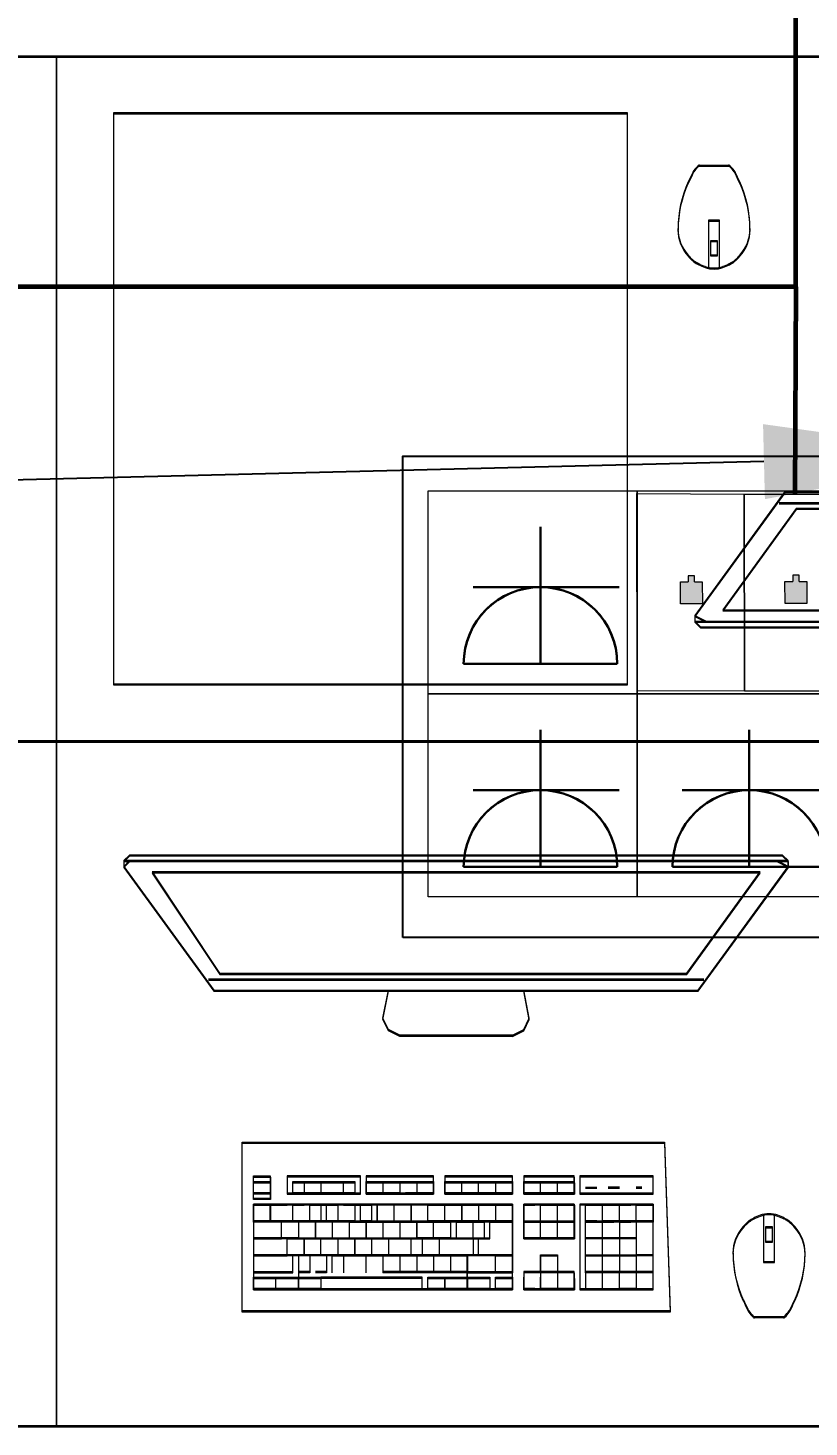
# Model space of a CAD drawing. Header units: millimetres. Extents: x -32 to 417638015, y -35 to 175284279.
# Drawn here: x 416312006 to 416312690, y 175233815 to 175235041 of the extents above; entities that cross this region are included whole.
import ezdxf
from ezdxf import colors
from ezdxf.entities.mleader import LeaderData, LeaderLine
from ezdxf.math import Vec2, Vec3

# ---------------------------------------------------------------- set-up
doc = ezdxf.new("R2010")
doc.units = ezdxf.units.MM
for name, color, linetype, lineweight in [('_ЭМ_В полу', 26, 'Кабель в трубе', 60), ('_ЭМ_ТХобщее_слой', 7, 'Continuous', 30), ('ТХ', 5, 'Continuous', 0), ('ШТРИХОВКА', 252, 'Continuous', 15), ('Электро', 250, 'Continuous', 25), ('ЭОМ_Кабель для СУП', 150, 'Continuous', 9)]:
    doc.layers.add(name, color=color, linetype=linetype, lineweight=lineweight)
for name, color, linetype in [('_ЭМ_Надписи', 7, 'Continuous'), ('PDF _СС_розетки', 7, 'Continuous'), ('ВНУТРЯНКА', 1, 'Continuous'), ('ЭОМ_Лотки рабочие', 5, 'Continuous')]:
    doc.layers.add(name, color=color, linetype=linetype)
doc.layers.add('PDF _ЭОМ _розетки', color=7, linetype='Continuous', true_color=0xeb0000)
doc.styles.add('ELine', font='txt.shx')
doc.styles.add('ЭОМ', font='isocpeur.ttf', dxfattribs={"width": 0.85, "height": 250})
doc.linetypes.add('TRAY', pattern='A,12.119257,["_",ELine,S=4.5,R=90,X=0,Y=-1.555839],0.750382,["_",ELine,S=4.5,R=0,X=0,Y=-0.805849],1.314849,["_",ELine,S=4.5,R=0,X=0,Y=-0.805849],2.250029,["_",ELine,S=4.5,R=90,X=0,Y=-1.555839],13.565483', length=30)
doc.linetypes.add('Кабель в трубе', pattern='A,8,[133,ltypeshp.shx,S=1,R=0,X=10,Y=1.3],-3,[130,ltypeshp.shx,S=1.5,R=-45,X=-1.5,Y=0],8', length=19)

# ---------------------------------------------------------------- blocks, each defined once
blk = doc.blocks.new('ТХ 1 этаж.')
at = {"layer": 'ТХ', "color": 252, "linetype": 'Continuous', "ltscale": 100, "true_color": 0x939598}
for p, q in [((55252.3, 1854.4), (55262.9, 1854.4)), ((55262.9, 1854.4), (55277.7, 1854.4)), ((54975, 1107), (54979.9, 1131.7)), ((55103.2, 1107), (55098.3, 1131.7)), ((54979.9, 1097.1), (54975, 1107)), ((54979.9, 1097.1), (54975, 1107)), ((55098.3, 1097.1), (55103.2, 1107)), ((55098.3, 1097.1), (55103.2, 1107)), ((54989.8, 1092.2), (54979.9, 1097.1)), ((54989.8, 1092.2), (54979.9, 1097.1)), ((55039.1, 1092.2), (54989.8, 1092.2)), ((55039.1, 1092.2), (54989.8, 1092.2)), ((55088.4, 1092.2), (55039.1, 1092.2)), ((55088.4, 1092.2), (55039.1, 1092.2)), ((55088.4, 1092.2), (55098.3, 1097.1)), ((55088.4, 1092.2), (55098.3, 1097.1)), ((55315.3, 845.6), (55300.5, 845.6)), ((55325.9, 845.6), (55315.3, 845.6))]:
    blk.add_line(p, q, dxfattribs=at)
at = {"layer": 'ТХ', "color": 252, "true_color": 0x939598}
for points in [[(54689.1, 1350), (53489.1, 1350), (53489.1, 1950), (54689.1, 1950)], [(55889.1, 1350), (54689.1, 1350), (54689.1, 1950), (55889.1, 1950)], [(55189.1, 1900), (54739.1, 1900), (54739.1, 1400), (55189.1, 1400)], [(55262.3, 1775.5), (55262.3, 1788.4), (55267.7, 1788.4), (55267.7, 1775.5)], [(53489.1, 1350), (54689.1, 1350), (54689.1, 750), (53489.1, 750)], [(54689.1, 1350), (55889.1, 1350), (55889.1, 750), (54689.1, 750)], [(55315.9, 924.6), (55315.9, 911.6), (55310.5, 911.6), (55310.5, 924.6)]]:
    blk.add_lwpolyline(points, close=True, dxfattribs=at)
for points in [[(55269.9, 1764.8), (55269.9, 1806.1), (55260.1, 1806.1), (55260.1, 1764.8)], [(55308.2, 935.2), (55308.2, 894), (55318.1, 894), (55318.1, 935.2)]]:
    blk.add_lwpolyline(points, dxfattribs=at)
at = {"layer": 'ТХ', "color": 252, "linetype": 'Continuous', "ltscale": 100, "true_color": 0x939598}
for points in [[(55741.3, 1568.4), (55539.1, 1568.4), (55341.8, 1568.4), (55332, 1568.4), (55327, 1568.4), (55248.1, 1459.9), (55248.1, 1455), (55253.1, 1450), (55539.1, 1450), (55825.1, 1450), (55830.1, 1455), (55830.1, 1459.9), (55751.2, 1568.4)], [(55539.1, 1464.8), (55805.4, 1464.8), (55746.2, 1553.6), (55539.1, 1553.6), (55336.9, 1553.6), (55272.8, 1464.8)], [(54836.9, 1131.7), (55039.1, 1131.7), (55236.4, 1131.7), (55246.2, 1131.7), (55251.2, 1131.7), (55330.1, 1240.2), (55330.1, 1245.1), (55325.1, 1250), (55039.1, 1250), (54753.1, 1250), (54748.1, 1245.1), (54748.1, 1240.2), (54827, 1131.7)], [(55039.1, 1235.2), (54772.8, 1235.2), (54832, 1146.5), (55039.1, 1146.5), (55241.3, 1146.5), (55305.4, 1235.2)], [(54999.6, 929.5), (54999.6, 944.3)], [(55044, 929.5), (55044, 944.3)], [(54950.3, 899.9), (54950.3, 914.7)]]:
    blk.add_lwpolyline(points, close=True, dxfattribs=at)
for points in [[(55756.1, 1558.5), (55539.1, 1558.5), (55322.1, 1558.5)], [(55248.1, 1459.9), (55258, 1455), (55539.1, 1455), (55825.1, 1455), (55830.1, 1459.9)], [(55248.1, 1455), (55258, 1455), (55539.1, 1455), (55820.2, 1455), (55830.1, 1455)], [(55330.1, 1245.1), (55320.2, 1245.1), (55039.1, 1245.1), (54758, 1245.1), (54748.1, 1245.1)], [(55330.1, 1240.2), (55320.2, 1245.1), (55039.1, 1245.1), (54753.1, 1245.1), (54748.1, 1240.2)], [(54822.1, 1141.5), (55039.1, 1141.5), (55256.1, 1141.5)], [(54851.7, 850.6), (54851.7, 998.5)], [(54851.7, 998.5), (55221.6, 998.5), (55226.5, 850.6)], [(54861.6, 968.9), (54876.4, 968.9)], [(54861.6, 949.2), (54861.6, 968.9)], [(54876.4, 968.9), (54876.4, 949.2)], [(54955.3, 968.9), (54891.2, 968.9)], [(54891.2, 968.9), (54891.2, 954.1)], [(54955.3, 954.1), (54955.3, 968.9)], [(54960.2, 968.9), (54960.2, 954.1)], [(55019.4, 968.9), (54960.2, 968.9)], [(55019.4, 954.1), (55019.4, 968.9)], [(55029.2, 968.9), (55029.2, 954.1)], [(55088.4, 968.9), (55029.2, 968.9)], [(55088.4, 964), (55088.4, 954.1), (55088.4, 968.9)], [(55142.7, 968.9), (55098.3, 968.9)], [(55098.3, 968.9), (55098.3, 954.1)], [(55142.7, 954.1), (55142.7, 968.9)], [(55211.7, 968.9), (55147.6, 968.9)], [(55147.6, 968.9), (55147.6, 954.1)], [(55211.7, 954.1), (55211.7, 968.9)], [(54861.6, 964), (54876.4, 964)], [(54861.6, 954.1), (54861.6, 964)], [(54876.4, 964), (54876.4, 954.1)], [(54896.1, 964), (54950.3, 964)], [(54896.1, 954.1), (54896.1, 964)], [(54905.9, 964), (54905.9, 954.1)], [(54920.7, 964), (54920.7, 954.1)], [(54940.5, 954.1), (54940.5, 964)], [(54950.3, 964), (54950.3, 954.1)], [(54989.8, 964), (54989.8, 954.1), (54960.2, 954.1)], [(54960.2, 964), (54989.8, 964)], [(54960.2, 954.1), (54960.2, 964)], [(54975, 964), (54975, 954.1)], [(54989.8, 964), (55019.4, 964)], [(55004.6, 964), (55004.6, 954.1)], [(55019.4, 964), (55019.4, 954.1)], [(55029.2, 964), (55058.8, 964)], [(55029.2, 954.1), (55029.2, 964)], [(55044, 954.1), (55044, 964)], [(55058.8, 954.1), (55058.8, 964), (55088.4, 964)], [(55073.6, 964), (55073.6, 954.1)], [(55098.3, 954.1), (55098.3, 964)], [(55098.3, 964), (55142.7, 964)], [(55113.1, 954.1), (55113.1, 964)], [(55127.9, 954.1), (55127.9, 964)], [(55142.7, 964), (55142.7, 954.1)], [(55152.5, 959.1), (55162.4, 959.1)], [(55152.5, 959.1), (55162.4, 959.1)], [(55182.1, 959.1), (55172.2, 959.1)], [(55172.2, 959.1), (55182.1, 959.1)], [(55201.8, 959.1), (55196.9, 959.1)], [(55196.9, 959.1), (55201.8, 959.1)], [(54876.4, 954.1), (54861.6, 954.1)], [(54876.4, 949.2), (54861.6, 949.2)], [(54861.6, 944.3), (54861.6, 870.3)], [(55088.4, 944.3), (54861.6, 944.3)], [(54861.6, 944.3), (54891.2, 944.3)], [(54861.6, 929.5), (54861.6, 944.3)], [(54876.4, 929.5), (54876.4, 944.3)], [(54876.4, 944.3), (54876.4, 929.5)], [(54891.2, 954.1), (54955.3, 954.1)], [(54950.3, 954.1), (54896.1, 954.1)], [(54896.1, 944.3), (54905.9, 944.3)], [(54896.1, 929.5), (54896.1, 944.3)], [(54910.9, 944.3), (54935.5, 944.3)], [(54910.9, 929.5), (54910.9, 944.3)], [(54920.7, 944.3), (54920.7, 929.5)], [(54925.7, 929.5), (54925.7, 944.3)], [(54935.5, 944.3), (54935.5, 929.5)], [(54940.5, 944.3), (54965.1, 944.3)], [(54950.3, 944.3), (54950.3, 929.5)], [(54955.3, 929.5), (54955.3, 944.3)], [(54960.2, 954.1), (55019.4, 954.1)], [(54965.1, 944.3), (54965.1, 929.5)], [(54970.1, 929.5), (54970.1, 944.3)], [(54984.8, 929.5), (54984.8, 944.3)], [(55019.4, 954.1), (54994.7, 954.1)], [(55014.4, 944.3), (55029.2, 944.3)], [(55014.4, 929.5), (55014.4, 944.3)], [(55044, 954.1), (55029.2, 954.1)], [(55029.2, 954.1), (55088.4, 954.1)], [(55029.2, 929.5), (55029.2, 944.3)], [(55029.2, 944.3), (55044, 944.3)], [(55058.8, 954.1), (55044, 954.1)], [(55044, 944.3), (55058.8, 944.3)], [(55088.4, 954.1), (55058.8, 954.1)], [(55058.8, 944.3), (55058.8, 929.5)], [(55058.8, 944.3), (55088.4, 944.3)], [(55073.6, 944.3), (55073.6, 929.5)], [(55088.4, 944.3), (55088.4, 929.5)], [(55088.4, 870.3), (55088.4, 944.3)], [(55142.7, 954.1), (55098.3, 954.1)], [(55098.3, 954.1), (55142.7, 954.1)], [(55098.3, 929.5), (55098.3, 944.3)], [(55098.3, 944.3), (55098.3, 914.7)], [(55098.3, 944.3), (55108.1, 944.3)], [(55142.7, 944.3), (55098.3, 944.3)], [(55113.1, 944.3), (55127.9, 944.3)], [(55113.1, 914.7), (55113.1, 944.3)], [(55127.9, 944.3), (55142.7, 944.3)], [(55127.9, 929.5), (55127.9, 944.3)], [(55142.7, 914.7), (55142.7, 944.3)], [(55142.7, 944.3), (55142.7, 929.5)], [(55147.6, 954.1), (55211.7, 954.1)], [(55211.7, 944.3), (55147.6, 944.3)], [(55147.6, 944.3), (55147.6, 870.3)], [(55152.5, 944.3), (55192, 944.3)], [(55152.5, 929.5), (55152.5, 944.3)], [(55167.3, 870.3), (55167.3, 944.3)], [(55182.1, 929.5), (55182.1, 944.3)], [(55196.9, 944.3), (55211.7, 944.3)], [(55196.9, 929.5), (55196.9, 944.3)], [(55211.7, 870.3), (55211.7, 944.3)], [(55211.7, 944.3), (55211.7, 929.5)], [(54945.4, 929.5), (54861.6, 929.5)], [(54886.2, 929.5), (54861.6, 929.5), (54861.6, 914.7), (54861.6, 899.9)], [(54886.2, 914.7), (54886.2, 929.5)], [(54886.2, 914.7), (54886.2, 929.5)], [(54901, 929.5), (54901, 914.7)], [(54915.8, 929.5), (54915.8, 914.7)], [(54915.8, 914.7), (54915.8, 929.5)], [(54930.6, 929.5), (54930.6, 914.7)], [(54950.3, 929.5), (54940.5, 929.5)], [(54945.4, 929.5), (54945.4, 914.7)], [(54945.4, 929.5), (55014.4, 929.5)], [(54965.1, 929.5), (54955.3, 929.5)], [(54960.2, 914.7), (54960.2, 929.5)], [(54960.2, 929.5), (54960.2, 914.7)], [(54975, 929.5), (54975, 914.7)], [(54989.8, 929.5), (55004.6, 929.5)], [(54989.8, 929.5), (54989.8, 914.7)], [(55004.6, 929.5), (55004.6, 914.7)], [(55004.6, 929.5), (55034.2, 929.5)], [(55004.6, 914.7), (55004.6, 929.5)], [(55058.8, 929.5), (55014.4, 929.5)], [(55019.4, 914.7), (55019.4, 929.5)], [(55034.2, 929.5), (55034.2, 914.7)], [(55039.1, 929.5), (55063.8, 929.5)], [(55039.1, 929.5), (55039.1, 914.7)], [(55053.9, 914.7), (55053.9, 929.5)], [(55058.8, 899.9), (55058.8, 914.7), (55068.7, 914.7), (55068.7, 929.5)], [(55073.6, 929.5), (55058.8, 929.5)], [(55063.8, 929.5), (55063.8, 914.7)], [(55068.7, 929.5), (55088.4, 929.5)], [(55088.4, 929.5), (55073.6, 929.5)], [(55088.4, 929.5), (55088.4, 899.9)], [(55098.3, 929.5), (55142.7, 929.5)], [(55098.3, 914.7), (55098.3, 929.5)], [(55127.9, 914.7), (55127.9, 929.5)], [(55142.7, 929.5), (55142.7, 914.7)], [(55162.4, 929.5), (55152.5, 929.5)], [(55152.5, 929.5), (55177.2, 929.5)], [(55152.5, 885.1), (55152.5, 929.5)], [(55211.7, 929.5), (55167.3, 929.5)], [(55182.1, 929.5), (55182.1, 885.1)], [(55182.1, 929.5), (55192, 929.5)], [(55196.9, 929.5), (55196.9, 885.1)], [(55196.9, 929.5), (55196.9, 870.3)], [(55211.7, 929.5), (55196.9, 929.5)], [(55211.7, 870.3), (55211.7, 929.5)], [(54861.6, 914.7), (54886.2, 914.7)], [(54891.2, 914.7), (54861.6, 914.7)], [(54901, 914.7), (54886.2, 914.7)], [(54891.2, 914.7), (54915.8, 914.7)], [(54891.2, 899.9), (54891.2, 914.7)], [(54891.2, 899.9), (54891.2, 914.7)], [(54905.9, 914.7), (55009.5, 914.7)], [(54905.9, 899.9), (54905.9, 914.7)], [(54905.9, 914.7), (54905.9, 899.9)], [(54920.7, 899.9), (54920.7, 914.7)], [(54935.5, 914.7), (54935.5, 899.9)], [(54965.1, 914.7), (54965.1, 899.9)], [(54979.9, 914.7), (54979.9, 899.9)], [(54999.6, 899.9), (54999.6, 914.7)], [(55034.2, 914.7), (55004.6, 914.7)], [(55009.5, 914.7), (55009.5, 899.9)], [(55009.5, 914.7), (55029.2, 914.7)], [(55024.3, 914.7), (55024.3, 899.9)], [(55029.2, 914.7), (55063.8, 914.7)], [(55053.9, 914.7), (55053.9, 899.9)], [(55142.7, 914.7), (55098.3, 914.7)], [(55098.3, 914.7), (55142.7, 914.7)], [(55182.1, 914.7), (55152.5, 914.7)], [(55196.9, 914.7), (55182.1, 914.7)], [(54861.6, 899.9), (54891.2, 899.9)], [(54896.1, 899.9), (54861.6, 899.9)], [(54861.6, 899.9), (54861.6, 885.1)], [(54925.7, 899.9), (54891.2, 899.9)], [(54896.1, 885.1), (54896.1, 899.9)], [(54901, 899.9), (54901, 870.3)], [(54910.9, 899.9), (54910.9, 885.1)], [(54935.5, 899.9), (54920.7, 899.9)], [(54925.7, 899.9), (54925.7, 885.1)], [(54930.6, 899.9), (55049, 899.9)], [(54930.6, 885.1), (54930.6, 899.9)], [(55044, 899.9), (54935.5, 899.9)], [(54940.5, 899.9), (54940.5, 885.1)], [(54960.2, 885.1), (54960.2, 899.9)], [(54975, 899.9), (54975, 885.1)], [(54989.8, 899.9), (54989.8, 885.1)], [(55004.6, 899.9), (55019.4, 899.9)], [(55004.6, 899.9), (55004.6, 885.1)], [(55019.4, 899.9), (55019.4, 885.1)], [(55034.2, 899.9), (55034.2, 885.1)], [(55053.9, 899.9), (55044, 899.9)], [(55073.6, 899.9), (55049, 899.9), (55049, 885.1)], [(55049, 870.3), (55049, 899.9)], [(55088.4, 899.9), (55058.8, 899.9)], [(55073.6, 899.9), (55088.4, 899.9)], [(55073.6, 885.1), (55073.6, 899.9)], [(55073.6, 885.1), (55073.6, 899.9)], [(55088.4, 899.9), (55088.4, 885.1)], [(55113.1, 899.9), (55113.1, 870.3)], [(55113.1, 885.1), (55113.1, 899.9)], [(55113.1, 899.9), (55127.9, 899.9), (55127.9, 885.1)], [(55113.1, 899.9), (55127.9, 899.9)], [(55127.9, 899.9), (55127.9, 885.1)], [(55152.5, 899.9), (55167.3, 899.9)], [(55167.3, 899.9), (55196.9, 899.9)], [(55211.7, 899.9), (55196.9, 899.9)], [(54861.6, 885.1), (54896.1, 885.1)], [(54910.9, 885.1), (54901, 885.1)], [(54925.7, 885.1), (54915.8, 885.1)], [(55019.4, 885.1), (54975, 885.1)], [(55049, 885.1), (55019.4, 885.1)], [(55049, 885.1), (55088.4, 885.1)], [(55098.3, 885.1), (55098.3, 870.3)], [(55142.7, 885.1), (55098.3, 885.1)], [(55127.9, 885.1), (55127.9, 870.3)], [(55142.7, 885.1), (55127.9, 885.1)], [(55142.7, 870.3), (55142.7, 885.1)], [(55177.2, 885.1), (55152.5, 885.1)], [(55182.1, 885.1), (55152.5, 885.1)], [(55152.5, 885.1), (55152.5, 870.3)], [(55211.7, 885.1), (55182.1, 885.1)], [(55182.1, 870.3), (55182.1, 885.1)], [(55182.1, 870.3), (55182.1, 885.1)], [(55196.9, 885.1), (55196.9, 870.3)], [(54861.6, 880.2), (54920.7, 880.2)], [(54861.6, 870.3), (54861.6, 880.2)], [(54861.6, 870.3), (55088.4, 870.3)], [(54901, 870.3), (54861.6, 870.3)], [(54881.3, 870.3), (54881.3, 880.2)], [(54901, 870.3), (54901, 880.2)], [(54920.7, 870.3), (54901, 870.3)], [(54920.7, 880.2), (54920.7, 870.3)], [(54920.7, 880.2), (54920.7, 870.3)], [(55009.5, 880.2), (54920.7, 880.2)], [(54920.7, 870.3), (55009.5, 870.3)], [(55009.5, 870.3), (55009.5, 880.2)], [(55014.4, 880.2), (55049, 880.2)], [(55014.4, 870.3), (55014.4, 880.2)], [(55049, 870.3), (55014.4, 870.3)], [(55029.2, 880.2), (55029.2, 870.3)], [(55029.2, 870.3), (55029.2, 880.2)], [(55049, 880.2), (55068.7, 880.2)], [(55049, 880.2), (55049, 870.3)], [(55068.7, 870.3), (55049, 870.3)], [(55068.7, 880.2), (55068.7, 870.3)], [(55073.6, 880.2), (55088.4, 880.2)], [(55073.6, 870.3), (55073.6, 880.2)], [(55088.4, 870.3), (55073.6, 870.3)], [(55088.4, 880.2), (55088.4, 870.3)], [(55098.3, 870.3), (55098.3, 880.2)], [(55108.1, 870.3), (55098.3, 870.3)], [(55098.3, 870.3), (55142.7, 870.3)], [(55113.1, 870.3), (55113.1, 880.2)], [(55142.7, 870.3), (55113.1, 870.3)], [(55142.7, 880.2), (55142.7, 870.3)], [(55147.6, 870.3), (55211.7, 870.3)], [(55152.5, 870.3), (55177.2, 870.3)], [(55196.9, 870.3), (55182.1, 870.3)], [(55196.9, 870.3), (55211.7, 870.3)], [(55226.5, 850.6), (54851.7, 850.6)]]:
    blk.add_lwpolyline(points, dxfattribs=at)
for centre, radius, start, end in [((55276.9, 1828.2), 36.4, 135, 144.2175), ((55252.3, 1852.8), 1.61, 90, 135), ((55277.7, 1852.8), 1.61, 45, 90), ((55253.1, 1828.2), 36.4, 35.7825, 45), ((55331.1, 1798.8), 97.6, 155.2785, 180), ((55502, 1720.1), 285.7, 153.4349, 155.2785), ((55256.7, 1842.8), 11.5, 144.2175, 153.4349), ((55273.4, 1842.8), 11.5, 26.5651, 35.7825), ((55028, 1720.1), 285.7, 24.7215, 26.5651), ((55198.9, 1798.8), 97.6, 0, 24.7215), ((55268.2, 1798.8), 34.8, 180, 222.0469), ((55261.8, 1798.8), 34.8, 317.9531, 0), ((55318.6, 1844.2), 102.6, 222.0469, 225), ((55253.5, 1779.1), 10.5, 225, 234.2175), ((55265.3, 1795.5), 30.7, 234.2175, 243.4349), ((55272.7, 1810.2), 47.1, 243.4349, 250.8758), ((55265, 1788.1), 23.8, 250.8758, 270), ((55265, 1788.1), 23.8, 270, 289.1242), ((55257.4, 1810.2), 47.1, 289.1242, 296.5651), ((55264.7, 1795.5), 30.7, 296.5651, 305.7825), ((55276.5, 1779.1), 10.5, 305.7825, 315), ((55211.4, 1844.2), 102.6, 315, 317.9531), ((55313.5, 904.5), 30.7, 116.5651, 125.7825), ((55320.8, 889.9), 47.1, 109.1242, 116.5651), ((55313.2, 912), 23.8, 90, 109.1242), ((55313.2, 912), 23.8, 70.8758, 90), ((55305.5, 889.9), 47.1, 63.4349, 70.8758), ((55312.9, 904.5), 30.7, 54.2175, 63.4349), ((55316.4, 901.3), 34.8, 137.9531, 180), ((55366.8, 855.8), 102.6, 135, 137.9531), ((55301.7, 920.9), 10.5, 125.7825, 135), ((55324.7, 920.9), 10.5, 45, 54.2175), ((55259.6, 855.8), 102.6, 42.0469, 45), ((55309.9, 901.3), 34.8, 0, 42.0469), ((55379.3, 901.3), 97.6, 180, 204.7215), ((55247.1, 901.3), 97.6, 335.2785, 0), ((55550.2, 979.9), 285.7, 204.7215, 206.5651), ((55076.2, 979.9), 285.7, 333.4349, 335.2785), ((55304.8, 857.3), 11.5, 206.5651, 215.7825), ((55325.1, 871.9), 36.4, 215.7825, 225), ((55300.5, 847.2), 1.61, 225, 270), ((55325.9, 847.2), 1.61, 270, 315), ((55301.3, 871.9), 36.4, 315, 324.2175), ((55321.5, 857.3), 11.5, 324.2175, 333.4349)]:
    blk.add_arc(centre, radius, start, end, dxfattribs=at)
blk = doc.blocks.new('1 этаж')
at = {"layer": 'ЭОМ_Лотки рабочие'}
blk.add_blockref('ТХ 1 этаж.', (-6856.492, 1554.379), dxfattribs=at)
blk = doc.blocks.new('_ЭМ_ТХ2_1этаж')
at = {"layer": 'ТХ', "color": 252, "linetype": 'Continuous', "ltscale": 100, "true_color": 0x939598}
for p, q in [((166400.2, -67339.1), (166410.8, -67339.1)), ((166410.8, -67339.1), (166425.6, -67339.1)), ((166122.9, -68086.5), (166127.8, -68061.8)), ((166251.1, -68086.5), (166246.2, -68061.8)), ((166127.8, -68096.4), (166122.9, -68086.5)), ((166127.8, -68096.4), (166122.9, -68086.5)), ((166246.2, -68096.4), (166251.1, -68086.5)), ((166246.2, -68096.4), (166251.1, -68086.5)), ((166137.7, -68101.3), (166127.8, -68096.4)), ((166137.7, -68101.3), (166127.8, -68096.4)), ((166236.3, -68101.3), (166246.2, -68096.4)), ((166236.3, -68101.3), (166246.2, -68096.4)), ((166187, -68101.3), (166137.7, -68101.3)), ((166187, -68101.3), (166137.7, -68101.3)), ((166236.3, -68101.3), (166187, -68101.3)), ((166236.3, -68101.3), (166187, -68101.3)), ((166463.2, -68347.9), (166448.4, -68347.9)), ((166473.8, -68347.9), (166463.2, -68347.9))]:
    blk.add_line(p, q, dxfattribs=at)
at = {"layer": 'ТХ', "color": 252, "true_color": 0x939598}
for points in [[(165837, -67843.5), (164637, -67843.5), (164637, -67243.5), (165837, -67243.5)], [(167037, -67843.5), (165837, -67843.5), (165837, -67243.5), (167037, -67243.5)], [(166337, -67293.5), (165887, -67293.5), (165887, -67793.5), (166337, -67793.5)], [(166410.2, -67418), (166410.2, -67405.1), (166415.6, -67405.1), (166415.6, -67418)], [(164637, -67843.5), (165837, -67843.5), (165837, -68443.5), (164637, -68443.5)], [(165837, -67843.5), (167037, -67843.5), (167037, -68443.5), (165837, -68443.5)], [(166463.8, -68268.9), (166463.8, -68281.9), (166458.4, -68281.9), (166458.4, -68268.9)]]:
    blk.add_lwpolyline(points, close=True, dxfattribs=at)
for points in [[(166417.8, -67428.7), (166417.8, -67387.4), (166408, -67387.4), (166408, -67428.7)], [(166456.1, -68258.3), (166456.1, -68299.5), (166466, -68299.5), (166466, -68258.3)]]:
    blk.add_lwpolyline(points, dxfattribs=at)
at = {"layer": 'ТХ', "color": 252, "linetype": 'Continuous', "ltscale": 100, "true_color": 0x939598}
for points in [[(166889.2, -67625.1), (166687, -67625.1), (166489.7, -67625.1), (166479.9, -67625.1), (166474.9, -67625.1), (166396, -67733.6), (166396, -67738.6), (166401, -67743.5), (166687, -67743.5), (166973, -67743.5), (166977.9, -67738.6), (166977.9, -67733.6), (166899, -67625.1)], [(166687, -67728.7), (166953.3, -67728.7), (166894.1, -67639.9), (166687, -67639.9), (166484.8, -67639.9), (166420.7, -67728.7)], [(165984.8, -68061.8), (166187, -68061.8), (166384.2, -68061.8), (166394.1, -68061.8), (166399, -68061.8), (166477.9, -67953.4), (166477.9, -67948.4), (166473, -67943.5), (166187, -67943.5), (165901, -67943.5), (165896, -67948.4), (165896, -67953.4), (165974.9, -68061.8)], [(166187, -67958.3), (165920.7, -67958.3), (165979.9, -68047.1), (166187, -68047.1), (166389.2, -68047.1), (166453.3, -67958.3)], [(166147.5, -68264), (166147.5, -68249.2)], [(166191.9, -68264), (166191.9, -68249.2)], [(166098.2, -68293.6), (166098.2, -68278.8)]]:
    blk.add_lwpolyline(points, close=True, dxfattribs=at)
for points in [[(166904, -67635), (166687, -67635), (166470, -67635)], [(166396, -67733.6), (166405.9, -67738.6), (166687, -67738.6), (166973, -67738.6), (166977.9, -67733.6)], [(166396, -67738.6), (166405.9, -67738.6), (166687, -67738.6), (166968.1, -67738.6), (166977.9, -67738.6)], [(166477.9, -67948.4), (166468.1, -67948.4), (166187, -67948.4), (165905.9, -67948.4), (165896, -67948.4)], [(166477.9, -67953.4), (166468.1, -67948.4), (166187, -67948.4), (165901, -67948.4), (165896, -67953.4)], [(165970, -68052), (166187, -68052), (166404, -68052)], [(165999.6, -68342.9), (165999.6, -68195)], [(165999.6, -68195), (166369.5, -68195), (166374.4, -68342.9)], [(166009.5, -68224.6), (166024.2, -68224.6)], [(166009.5, -68244.3), (166009.5, -68224.6)], [(166009.5, -68229.5), (166024.2, -68229.5)], [(166009.5, -68239.4), (166009.5, -68229.5)], [(166024.2, -68224.6), (166024.2, -68244.3)], [(166024.2, -68229.5), (166024.2, -68239.4)], [(166103.2, -68224.6), (166039, -68224.6)], [(166039, -68224.6), (166039, -68239.4)], [(166044, -68229.5), (166098.2, -68229.5)], [(166044, -68239.4), (166044, -68229.5)], [(166053.8, -68229.5), (166053.8, -68239.4)], [(166068.6, -68229.5), (166068.6, -68239.4)], [(166088.4, -68239.4), (166088.4, -68229.5)], [(166098.2, -68229.5), (166098.2, -68239.4)], [(166103.2, -68239.4), (166103.2, -68224.6)], [(166108.1, -68224.6), (166108.1, -68239.4)], [(166167.3, -68224.6), (166108.1, -68224.6)], [(166137.7, -68229.5), (166137.7, -68239.4), (166108.1, -68239.4)], [(166108.1, -68229.5), (166137.7, -68229.5)], [(166108.1, -68239.4), (166108.1, -68229.5)], [(166122.9, -68229.5), (166122.9, -68239.4)], [(166137.7, -68229.5), (166167.3, -68229.5)], [(166152.5, -68229.5), (166152.5, -68239.4)], [(166167.3, -68239.4), (166167.3, -68224.6)], [(166167.3, -68229.5), (166167.3, -68239.4)], [(166177.1, -68224.6), (166177.1, -68239.4)], [(166236.3, -68224.6), (166177.1, -68224.6)], [(166177.1, -68229.5), (166206.7, -68229.5)], [(166177.1, -68239.4), (166177.1, -68229.5)], [(166191.9, -68239.4), (166191.9, -68229.5)], [(166206.7, -68239.4), (166206.7, -68229.5), (166236.3, -68229.5)], [(166221.5, -68229.5), (166221.5, -68239.4)], [(166236.3, -68229.5), (166236.3, -68239.4), (166236.3, -68224.6)], [(166290.5, -68224.6), (166246.2, -68224.6)], [(166246.2, -68224.6), (166246.2, -68239.4)], [(166246.2, -68239.4), (166246.2, -68229.5)], [(166246.2, -68229.5), (166290.5, -68229.5)], [(166261, -68239.4), (166261, -68229.5)], [(166275.8, -68239.4), (166275.8, -68229.5)], [(166290.5, -68239.4), (166290.5, -68224.6)], [(166290.5, -68229.5), (166290.5, -68239.4)], [(166359.6, -68224.6), (166295.5, -68224.6)], [(166295.5, -68224.6), (166295.5, -68239.4)], [(166300.4, -68234.4), (166310.3, -68234.4)], [(166300.4, -68234.4), (166310.3, -68234.4)], [(166330, -68234.4), (166320.1, -68234.4)], [(166320.1, -68234.4), (166330, -68234.4)], [(166349.7, -68234.4), (166344.8, -68234.4)], [(166344.8, -68234.4), (166349.7, -68234.4)], [(166359.6, -68239.4), (166359.6, -68224.6)], [(166024.2, -68239.4), (166009.5, -68239.4)], [(166024.2, -68244.3), (166009.5, -68244.3)], [(166039, -68239.4), (166103.2, -68239.4)], [(166098.2, -68239.4), (166044, -68239.4)], [(166108.1, -68239.4), (166167.3, -68239.4)], [(166167.3, -68239.4), (166142.6, -68239.4)], [(166191.9, -68239.4), (166177.1, -68239.4)], [(166177.1, -68239.4), (166236.3, -68239.4)], [(166206.7, -68239.4), (166191.9, -68239.4)], [(166236.3, -68239.4), (166206.7, -68239.4)], [(166290.5, -68239.4), (166246.2, -68239.4)], [(166246.2, -68239.4), (166290.5, -68239.4)], [(166295.5, -68239.4), (166359.6, -68239.4)], [(166009.5, -68249.2), (166009.5, -68323.2)], [(166236.3, -68249.2), (166009.5, -68249.2)], [(166009.5, -68249.2), (166039, -68249.2)], [(166009.5, -68264), (166009.5, -68249.2)], [(166024.2, -68264), (166024.2, -68249.2)], [(166024.2, -68249.2), (166024.2, -68264)], [(166044, -68249.2), (166053.8, -68249.2)], [(166044, -68264), (166044, -68249.2)], [(166058.8, -68249.2), (166083.4, -68249.2)], [(166058.8, -68264), (166058.8, -68249.2)], [(166068.6, -68249.2), (166068.6, -68264)], [(166073.6, -68264), (166073.6, -68249.2)], [(166083.4, -68249.2), (166083.4, -68264)], [(166088.4, -68249.2), (166113, -68249.2)], [(166098.2, -68249.2), (166098.2, -68264)], [(166103.2, -68264), (166103.2, -68249.2)], [(166113, -68249.2), (166113, -68264)], [(166117.9, -68264), (166117.9, -68249.2)], [(166132.7, -68264), (166132.7, -68249.2)], [(166162.3, -68249.2), (166177.1, -68249.2)], [(166162.3, -68264), (166162.3, -68249.2)], [(166177.1, -68264), (166177.1, -68249.2)], [(166177.1, -68249.2), (166191.9, -68249.2)], [(166191.9, -68249.2), (166206.7, -68249.2)], [(166206.7, -68249.2), (166206.7, -68264)], [(166206.7, -68249.2), (166236.3, -68249.2)], [(166221.5, -68249.2), (166221.5, -68264)], [(166236.3, -68249.2), (166236.3, -68264)], [(166236.3, -68323.2), (166236.3, -68249.2)], [(166246.2, -68264), (166246.2, -68249.2)], [(166246.2, -68249.2), (166246.2, -68278.8)], [(166246.2, -68249.2), (166256, -68249.2)], [(166290.5, -68249.2), (166246.2, -68249.2)], [(166261, -68249.2), (166275.8, -68249.2)], [(166261, -68278.8), (166261, -68249.2)], [(166275.8, -68249.2), (166290.5, -68249.2)], [(166275.8, -68264), (166275.8, -68249.2)], [(166290.5, -68278.8), (166290.5, -68249.2)], [(166290.5, -68249.2), (166290.5, -68264)], [(166359.6, -68249.2), (166295.5, -68249.2)], [(166295.5, -68249.2), (166295.5, -68323.2)], [(166300.4, -68249.2), (166339.9, -68249.2)], [(166300.4, -68264), (166300.4, -68249.2)], [(166315.2, -68323.2), (166315.2, -68249.2)], [(166330, -68264), (166330, -68249.2)], [(166344.8, -68249.2), (166359.6, -68249.2)], [(166344.8, -68264), (166344.8, -68249.2)], [(166359.6, -68323.2), (166359.6, -68249.2)], [(166359.6, -68249.2), (166359.6, -68264)], [(166093.3, -68264), (166009.5, -68264)], [(166034.1, -68264), (166009.5, -68264), (166009.5, -68278.8), (166009.5, -68293.6)], [(166034.1, -68278.8), (166034.1, -68264)], [(166034.1, -68278.8), (166034.1, -68264)], [(166048.9, -68264), (166048.9, -68278.8)], [(166063.7, -68264), (166063.7, -68278.8)], [(166063.7, -68278.8), (166063.7, -68264)], [(166078.5, -68264), (166078.5, -68278.8)], [(166098.2, -68264), (166088.4, -68264)], [(166093.3, -68264), (166093.3, -68278.8)], [(166093.3, -68264), (166162.3, -68264)], [(166113, -68264), (166103.2, -68264)], [(166108.1, -68278.8), (166108.1, -68264)], [(166108.1, -68264), (166108.1, -68278.8)], [(166122.9, -68264), (166122.9, -68278.8)], [(166137.7, -68264), (166152.5, -68264)], [(166137.7, -68264), (166137.7, -68278.8)], [(166152.5, -68264), (166152.5, -68278.8)], [(166152.5, -68264), (166182.1, -68264)], [(166152.5, -68278.8), (166152.5, -68264)], [(166206.7, -68264), (166162.3, -68264)], [(166167.3, -68278.8), (166167.3, -68264)], [(166182.1, -68264), (166182.1, -68278.8)], [(166187, -68264), (166211.6, -68264)], [(166187, -68264), (166187, -68278.8)], [(166201.8, -68278.8), (166201.8, -68264)], [(166206.7, -68293.6), (166206.7, -68278.8), (166216.6, -68278.8), (166216.6, -68264)], [(166221.5, -68264), (166206.7, -68264)], [(166211.6, -68264), (166211.6, -68278.8)], [(166216.6, -68264), (166236.3, -68264)], [(166236.3, -68264), (166221.5, -68264)], [(166236.3, -68264), (166236.3, -68293.6)], [(166246.2, -68264), (166290.5, -68264)], [(166246.2, -68278.8), (166246.2, -68264)], [(166275.8, -68278.8), (166275.8, -68264)], [(166290.5, -68264), (166290.5, -68278.8)], [(166310.3, -68264), (166300.4, -68264)], [(166300.4, -68264), (166325.1, -68264)], [(166300.4, -68308.4), (166300.4, -68264)], [(166359.6, -68264), (166315.2, -68264)], [(166330, -68264), (166330, -68308.4)], [(166330, -68264), (166339.9, -68264)], [(166344.8, -68264), (166344.8, -68308.4)], [(166344.8, -68264), (166344.8, -68323.2)], [(166359.6, -68264), (166344.8, -68264)], [(166359.6, -68323.2), (166359.6, -68264)], [(166009.5, -68278.8), (166034.1, -68278.8)], [(166039, -68278.8), (166009.5, -68278.8)], [(166048.9, -68278.8), (166034.1, -68278.8)], [(166039, -68278.8), (166063.7, -68278.8)], [(166039, -68293.6), (166039, -68278.8)], [(166039, -68293.6), (166039, -68278.8)], [(166053.8, -68278.8), (166157.4, -68278.8)], [(166053.8, -68293.6), (166053.8, -68278.8)], [(166053.8, -68278.8), (166053.8, -68293.6)], [(166068.6, -68293.6), (166068.6, -68278.8)], [(166083.4, -68278.8), (166083.4, -68293.6)], [(166113, -68278.8), (166113, -68293.6)], [(166127.8, -68278.8), (166127.8, -68293.6)], [(166147.5, -68293.6), (166147.5, -68278.8)], [(166182.1, -68278.8), (166152.5, -68278.8)], [(166157.4, -68278.8), (166157.4, -68293.6)], [(166157.4, -68278.8), (166177.1, -68278.8)], [(166172.2, -68278.8), (166172.2, -68293.6)], [(166177.1, -68278.8), (166211.6, -68278.8)], [(166201.8, -68278.8), (166201.8, -68293.6)], [(166290.5, -68278.8), (166246.2, -68278.8)], [(166246.2, -68278.8), (166290.5, -68278.8)], [(166330, -68278.8), (166300.4, -68278.8)], [(166344.8, -68278.8), (166330, -68278.8)], [(166009.5, -68293.6), (166039, -68293.6)], [(166044, -68293.6), (166009.5, -68293.6)], [(166009.5, -68293.6), (166009.5, -68308.4)], [(166073.6, -68293.6), (166039, -68293.6)], [(166044, -68308.4), (166044, -68293.6)], [(166048.9, -68293.6), (166048.9, -68323.2)], [(166058.8, -68293.6), (166058.8, -68308.4)], [(166083.4, -68293.6), (166068.6, -68293.6)], [(166073.6, -68293.6), (166073.6, -68308.4)], [(166078.5, -68293.6), (166196.8, -68293.6)], [(166078.5, -68308.4), (166078.5, -68293.6)], [(166191.9, -68293.6), (166083.4, -68293.6)], [(166088.4, -68293.6), (166088.4, -68308.4)], [(166108.1, -68308.4), (166108.1, -68293.6)], [(166122.9, -68293.6), (166122.9, -68308.4)], [(166137.7, -68293.6), (166137.7, -68308.4)], [(166152.5, -68293.6), (166167.3, -68293.6)], [(166152.5, -68293.6), (166152.5, -68308.4)], [(166167.3, -68293.6), (166167.3, -68308.4)], [(166182.1, -68293.6), (166182.1, -68308.4)], [(166201.8, -68293.6), (166191.9, -68293.6)], [(166221.5, -68293.6), (166196.8, -68293.6), (166196.8, -68308.4)], [(166196.8, -68323.2), (166196.8, -68293.6)], [(166236.3, -68293.6), (166206.7, -68293.6)], [(166221.5, -68293.6), (166236.3, -68293.6)], [(166221.5, -68308.4), (166221.5, -68293.6)], [(166221.5, -68308.4), (166221.5, -68293.6)], [(166236.3, -68293.6), (166236.3, -68308.4)], [(166261, -68293.6), (166261, -68323.2)], [(166261, -68308.4), (166261, -68293.6)], [(166261, -68293.6), (166275.8, -68293.6), (166275.8, -68308.4)], [(166261, -68293.6), (166275.8, -68293.6)], [(166275.8, -68293.6), (166275.8, -68308.4)], [(166300.4, -68293.6), (166315.2, -68293.6)], [(166315.2, -68293.6), (166344.8, -68293.6)], [(166359.6, -68293.6), (166344.8, -68293.6)], [(166009.5, -68308.4), (166044, -68308.4)], [(166058.8, -68308.4), (166048.9, -68308.4)], [(166073.6, -68308.4), (166063.7, -68308.4)], [(166167.3, -68308.4), (166122.9, -68308.4)], [(166196.8, -68308.4), (166167.3, -68308.4)], [(166196.8, -68308.4), (166236.3, -68308.4)], [(166246.2, -68308.4), (166246.2, -68323.2)], [(166290.5, -68308.4), (166246.2, -68308.4)], [(166275.8, -68308.4), (166275.8, -68323.2)], [(166290.5, -68308.4), (166275.8, -68308.4)], [(166290.5, -68323.2), (166290.5, -68308.4)], [(166325.1, -68308.4), (166300.4, -68308.4)], [(166330, -68308.4), (166300.4, -68308.4)], [(166300.4, -68308.4), (166300.4, -68323.2)], [(166359.6, -68308.4), (166330, -68308.4)], [(166330, -68323.2), (166330, -68308.4)], [(166330, -68323.2), (166330, -68308.4)], [(166344.8, -68308.4), (166344.8, -68323.2)], [(166009.5, -68313.4), (166068.6, -68313.4)], [(166009.5, -68323.2), (166009.5, -68313.4)], [(166029.2, -68323.2), (166029.2, -68313.4)], [(166048.9, -68323.2), (166048.9, -68313.4)], [(166068.6, -68313.4), (166068.6, -68323.2)], [(166068.6, -68313.4), (166068.6, -68323.2)], [(166157.4, -68313.4), (166068.6, -68313.4)], [(166157.4, -68323.2), (166157.4, -68313.4)], [(166162.3, -68313.4), (166196.8, -68313.4)], [(166162.3, -68323.2), (166162.3, -68313.4)], [(166177.1, -68313.4), (166177.1, -68323.2)], [(166177.1, -68323.2), (166177.1, -68313.4)], [(166196.8, -68313.4), (166216.6, -68313.4)], [(166196.8, -68313.4), (166196.8, -68323.2)], [(166216.6, -68313.4), (166216.6, -68323.2)], [(166221.5, -68313.4), (166236.3, -68313.4)], [(166221.5, -68323.2), (166221.5, -68313.4)], [(166236.3, -68313.4), (166236.3, -68323.2)], [(166246.2, -68323.2), (166246.2, -68313.4)], [(166261, -68323.2), (166261, -68313.4)], [(166290.5, -68313.4), (166290.5, -68323.2)], [(166009.5, -68323.2), (166236.3, -68323.2)], [(166048.9, -68323.2), (166009.5, -68323.2)], [(166068.6, -68323.2), (166048.9, -68323.2)], [(166068.6, -68323.2), (166157.4, -68323.2)], [(166196.8, -68323.2), (166162.3, -68323.2)], [(166216.6, -68323.2), (166196.8, -68323.2)], [(166236.3, -68323.2), (166221.5, -68323.2)], [(166256, -68323.2), (166246.2, -68323.2)], [(166246.2, -68323.2), (166290.5, -68323.2)], [(166290.5, -68323.2), (166261, -68323.2)], [(166295.5, -68323.2), (166359.6, -68323.2)], [(166300.4, -68323.2), (166325.1, -68323.2)], [(166344.8, -68323.2), (166330, -68323.2)], [(166344.8, -68323.2), (166359.6, -68323.2)], [(166374.4, -68342.9), (165999.6, -68342.9)]]:
    blk.add_lwpolyline(points, dxfattribs=at)
for centre, radius, start, end in [((166424.8, -67365.3), 36.4, 135, 144.2175), ((166400.2, -67340.7), 1.61, 90, 135), ((166425.6, -67340.7), 1.61, 45, 90), ((166401, -67365.3), 36.4, 35.7825, 45), ((166649.9, -67473.4), 285.7, 153.4349, 155.2785), ((166404.5, -67350.7), 11.5, 144.2175, 153.4349), ((166421.3, -67350.7), 11.5, 26.5651, 35.7825), ((166175.9, -67473.4), 285.7, 24.7215, 26.5651), ((166479, -67394.7), 97.6, 155.2785, 180), ((166346.8, -67394.7), 97.6, 0, 24.7215), ((166416.1, -67394.7), 34.8, 180, 222.0469), ((166409.7, -67394.7), 34.8, 317.9531, 0), ((166466.5, -67349.3), 102.6, 222.0469, 225), ((166401.4, -67414.4), 10.5, 225, 234.2175), ((166413.2, -67398), 30.7, 234.2175, 243.4349), ((166420.6, -67383.3), 47.1, 243.4349, 250.8758), ((166405.2, -67383.3), 47.1, 289.1242, 296.5651), ((166412.6, -67398), 30.7, 296.5651, 305.7825), ((166424.4, -67414.4), 10.5, 305.7825, 315), ((166359.3, -67349.3), 102.6, 315, 317.9531), ((166412.9, -67405.4), 23.8, 250.8758, 270), ((166412.9, -67405.4), 23.8, 270, 289.1242), ((166468.7, -68303.6), 47.1, 109.1242, 116.5651), ((166461.1, -68281.5), 23.8, 90, 109.1242), ((166461.1, -68281.5), 23.8, 70.8758, 90), ((166453.4, -68303.6), 47.1, 63.4349, 70.8758), ((166464.3, -68292.2), 34.8, 137.9531, 180), ((166514.7, -68337.7), 102.6, 135, 137.9531), ((166449.6, -68272.6), 10.5, 125.7825, 135), ((166461.4, -68289), 30.7, 116.5651, 125.7825), ((166460.7, -68289), 30.7, 54.2175, 63.4349), ((166472.5, -68272.6), 10.5, 45, 54.2175), ((166407.5, -68337.7), 102.6, 42.0469, 45), ((166457.8, -68292.2), 34.8, 0, 42.0469), ((166527.2, -68292.2), 97.6, 180, 204.7215), ((166395, -68292.2), 97.6, 335.2785, 0), ((166698.1, -68213.6), 285.7, 204.7215, 206.5651), ((166224.1, -68213.6), 285.7, 333.4349, 335.2785), ((166452.7, -68336.2), 11.5, 206.5651, 215.7825), ((166473, -68321.6), 36.4, 215.7825, 225), ((166449.1, -68321.6), 36.4, 315, 324.2175), ((166469.4, -68336.2), 11.5, 324.2175, 333.4349), ((166448.4, -68346.3), 1.61, 225, 270), ((166473.8, -68346.3), 1.61, 270, 315)]:
    blk.add_arc(centre, radius, start, end, dxfattribs=at)
blk = doc.blocks.new('розетк для люка')
at = {"layer": 'ВНУТРЯНКА', "color": 5, "lineweight": 30, "ltscale": 100, "transparency": 33554687}
blk.add_line((-67.1, -58.8), (-67.1, 69), dxfattribs=at)
at = {"layer": 'Электро', "color": 5, "lineweight": 30, "transparency": 33554687}
for p, q in [((0, 67.3), (0, -67.3)), ((0, 0), (-120.1, 0))]:
    blk.add_line(p, q, dxfattribs=at)
blk.add_ellipse((0.1, 0), major_axis=(47.6, 47.6), ratio=1, start_param=0.787621, end_param=3.924768, dxfattribs=at)
blk = doc.blocks.new('Люк на 6 мест')
h = blk.add_hatch(color=256)
h.dxf.hatch_style = 1
h.paths.add_polyline_path([(-284.6, 515.7), (-284.6, 526.8), (-319.2, 527), (-319.2, 515.9)])
h = blk.add_hatch(color=256)
h.dxf.hatch_style = 1
h.paths.add_polyline_path([(-323.7, 435.1), (-323.7, 435.1), (-313, 442.8), (-289.1, 442.7), (-279.4, 435), (-279.4, 435), (-279.3, 422.8), (-323.6, 422.8)])
h = blk.add_hatch(color=256)
h.dxf.hatch_style = 1
h.paths.add_polyline_path([(-311.7, 334.8), (-311.7, 341.7), (-317.2, 341.7), (-317.3, 347.2), (-311.8, 347.2), (-311.8, 354.1), (-292.5, 354.1), (-292.5, 334.9)])
h = blk.add_hatch(color=256)
h.dxf.hatch_style = 1
h.paths.add_polyline_path([(-311.3, 243.2), (-311.3, 250.1), (-316.8, 250.1), (-316.8, 255.6), (-311.3, 255.6), (-311.3, 262.4), (-292, 262.5), (-292, 243.2)])
for p, q in [((-289.1, 442.7), (-296.8, 442.7)), ((-296.8, 442.7), (-296.8, 435)), ((-289.1, 435), (-289.1, 442.7)), ((-323.6, 422.8), (-323.7, 435.1)), ((-323.7, 435.1), (-323.7, 435.1)), ((-289.1, 435), (-279.4, 435)), ((-279.4, 435), (-279.3, 422.8)), ((-279.3, 422.8), (-323.6, 422.8))]:
    blk.add_line(p, q)
for points in [[(-215.5, 477.1), (-388.3, 476.8), (-388.3, 565.7), (-215.5, 566)], [(-284.6, 526.8), (-284.6, 515.7), (-319.2, 515.9), (-319.2, 527)], [(-215.5, 388.2), (-388.3, 387.9), (-388.3, 476.8), (-215.5, 477.1)], [(-215.5, 299.3), (-388.3, 299), (-388.3, 387.9), (-215.5, 388.2)], [(-215.8, 205.5), (-388.7, 205.1), (-388.3, 299), (-215.5, 299.3)]]:
    blk.add_lwpolyline(points, close=True)
for points in [[(-311.8, 347.2), (-317.3, 347.2), (-317.2, 341.7), (-311.7, 341.7)], [(-311.8, 347.2), (-311.8, 354.1), (-292.5, 354.1)], [(-292.5, 354.1), (-292.5, 334.9), (-311.7, 334.8), (-311.7, 341.7)], [(-292, 262.5), (-292, 243.2), (-311.3, 243.2), (-311.3, 250.1)], [(-311.3, 255.6), (-311.3, 262.4), (-292, 262.5)], [(-311.3, 255.6), (-316.8, 255.6), (-316.8, 250.1), (-311.3, 250.1)]]:
    blk.add_lwpolyline(points)
at = {"layer": 'PDF _СС_розетки', "linetype": 'Continuous', "lineweight": 20, "transparency": 33554687}
for points in [[(-391.2, 566), (-213.4, 566), (-213.4, 388.2), (-391.2, 388.2)], [(-391.2, 388.2), (-213.4, 388.2), (-213.4, 205.3), (-391.2, 205.3)], [(-391.2, 388.2), (-213.4, 388.2), (-213.4, 205.3), (-391.2, 205.3)], [(-391.2, 205.3), (-213.4, 205.3), (-213.4, 22.4), (-391.2, 22.4)]]:
    blk.add_lwpolyline(points, close=True, dxfattribs=at)
at = {"layer": 'PDF _ЭОМ _розетки', "color": 3, "linetype": 'Continuous', "lineweight": 25, "transparency": 33554687}
blk.add_lwpolyline([(0, 0), (-421.6, 0), (-421.6, 596.5), (0, 596.5)], close=True, dxfattribs=at)
at = {"layer": 'PDF _ЭОМ _розетки', "color": 7, "linetype": 'Continuous', "lineweight": 20, "transparency": 33554687}
for points in [[(-35.6, 388.2), (-213.4, 388.2), (-213.4, 566), (-35.6, 566)], [(-35.6, 205.3), (-213.4, 205.3), (-213.4, 388.2), (-35.6, 388.2)], [(-35.6, 22.4), (-213.4, 22.4), (-213.4, 205.3), (-35.6, 205.3)]]:
    blk.add_lwpolyline(points, close=True, dxfattribs=at)
at = {"layer": 'ВНУТРЯНКА', "color": 5, "lineweight": 30, "ltscale": 100, "transparency": 33554687}
for p, q in [((-129, 244.7), (-129, 372.6)), ((-128.8, 244.7), (-128.8, 372.6)), ((-306.8, 61.8), (-306.8, 189.7)), ((-306.6, 61.8), (-306.6, 189.7)), ((-128.8, 61.8), (-128.8, 189.7))]:
    blk.add_line(p, q, dxfattribs=at)
at = {"layer": 'ВНУТРЯНКА', "color": 1, "lineweight": 30, "ltscale": 100, "transparency": 33554687}
blk.add_line((-129, 61.8), (-129, 189.7), dxfattribs=at)
at = {"layer": 'Электро', "color": 5, "lineweight": 30, "transparency": 33554687}
for p, q in [((-61.9, 370.8), (-61.9, 236.3)), ((-61.7, 370.8), (-61.7, 236.3)), ((-61.9, 303.6), (-181.9, 303.6)), ((-61.7, 303.6), (-181.8, 303.6)), ((-239.5, 188), (-239.5, 53.4)), ((-61.7, 188), (-61.7, 53.4)), ((-239.7, 120.7), (-359.7, 120.7)), ((-239.5, 120.7), (-359.6, 120.7)), ((-61.7, 120.7), (-181.8, 120.7))]:
    blk.add_line(p, q, dxfattribs=at)
at = {"layer": 'Электро', "color": 1, "lineweight": 30, "transparency": 33554687}
for p, q in [((-239.7, 188), (-239.7, 53.4)), ((-61.9, 188), (-61.9, 53.4)), ((-61.9, 120.7), (-181.9, 120.7))]:
    blk.add_line(p, q, dxfattribs=at)
at = {"layer": 'Электро', "color": 5, "lineweight": 30, "transparency": 33554687}
for centre in [(-61.7, 303.6), (-61.6, 303.6), (-239.5, 120.7), (-239.4, 120.7), (-61.6, 120.7)]:
    blk.add_ellipse(centre, major_axis=(47.6, 47.6), ratio=1, start_param=0.787621, end_param=3.924768, dxfattribs=at)
at = {"layer": 'Электро', "color": 1, "lineweight": 30, "transparency": 33554687}
blk.add_ellipse((-61.7, 120.7), major_axis=(47.6, 47.6), ratio=1, start_param=0.787621, end_param=3.924768, dxfattribs=at)
at = {"color": 5, "linetype": 'TRAY', "lineweight": 53, "transparency": 33554687}
blk.add_blockref('розетк для люка', (-61.9, 480.3), dxfattribs=at)

msp = doc.modelspace()

# ---------------------------------------------------------------- linework, layer by layer
at = {"layer": '_ЭМ_В полу', "ltscale": 25}
for points in [[(416312678.2, 175234813.9), (416312678.2, 175238914.3)], [(416312678.2, 175234813.9), (416311426.9, 175234813.9)], [(416312678.2, 175234813.9), (416312677.3, 175234632.3)]]:
    msp.add_lwpolyline(points, dxfattribs=at)

# ---------------------------------------------------------------- block references
at = {"layer": '_ЭМ_ТХобщее_слой', "lineweight": 50}
msp.add_blockref('_ЭМ_ТХ2_1этаж', (416146193.7, 175302259.6), dxfattribs=at)
at = {"layer": 'ШТРИХОВКА'}
msp.add_blockref('1 этаж', (416264198.1, 175231510.7), dxfattribs=at)
at = {"layer": 'ЭОМ_Кабель для СУП', "color": 217, "linetype": 'ByBlock', "lineweight": 40, "true_color": 0x93278f, "transparency": 33554687, "rotation": 270}
msp.add_blockref('Люк на 6 мест', (416312333.9, 175234244), dxfattribs=at)

# ---------------------------------------------------------------- leaders
at = {"layer": '_ЭМ_Надписи', "color": 7, "ltscale": 5}
ml = msp.add_multileader_mtext('Standard', dxfattribs=at)
ml.set_content('{\\fGOST Common|b0|i0|c204|p34;\\W0.9;\\C256;1ЩРС-2\\fISOCPEUR|b0|i0|c204|p34;\\W0.85; Гр.8\\P\\pxql;Ноутбук\\P\\fGOST Common|b0|i0|c0|p34;\\W0.9;h=\\fGOST Common|b0|i0|c204|p34;1\\fGOST Common|b0|i0|c0|p34;.\\fGOST Common|b0|i0|c204|p34;8м}', color=1, style='ЭОМ')
ml.set_leader_properties()
ml.build(insert=Vec2(0, 0))
ml.multileader.update_dxf_attribs({"text_left_attachment_type": 6, "text_right_attachment_type": 6, "dogleg_length": 0, "arrow_head_size": 200})
ctx = ml.context
ctx.base_point, ctx.char_height, ctx.arrow_head_size, ctx.landing_gap_size, ctx.plane_origin = Vec3(416315106.5, 175235902.4, -64.3), 250, 200, 0, Vec3(416293670.4, 175247712.7, -64.3)
ctx.left_attachment, ctx.right_attachment = 6, 6
notes = []
notes.append((ctx, [(0, (1, 1, 0), (416315106.5, 175235902.4, -64.3), (1, 0), 0, [(1, [(416312850.3, 175234665.6, -64.3), (416311582.1, 175234634.4, -64.3), (416312977.9, 175236788, -64.3)], 0, [])])]))
ctx.mtext.insert, ctx.mtext.width, ctx.mtext.defined_height, ctx.mtext.flow_direction = Vec3(416315106.5, 175236202.4, -64.3), 2073.809, 545.6, 5
for ctx, leaders in notes:
    for number, flags, end, landing, length, lines in leaders:
        leader = LeaderData()
        leader.index, (leader.has_last_leader_line, leader.has_dogleg_vector, leader.attachment_direction) = number, flags
        leader.last_leader_point, leader.dogleg_vector, leader.dogleg_length = Vec3(end), Vec3(landing), length
        for number, points, colour, breaks in lines:
            line = LeaderLine()
            line.index, line.vertices, line.color, line.breaks = number, Vec3.list(points), colors.encode_raw_color(colour), breaks
            leader.lines.append(line)
        ctx.leaders.append(leader)

doc.saveas('drawing.dxf')
